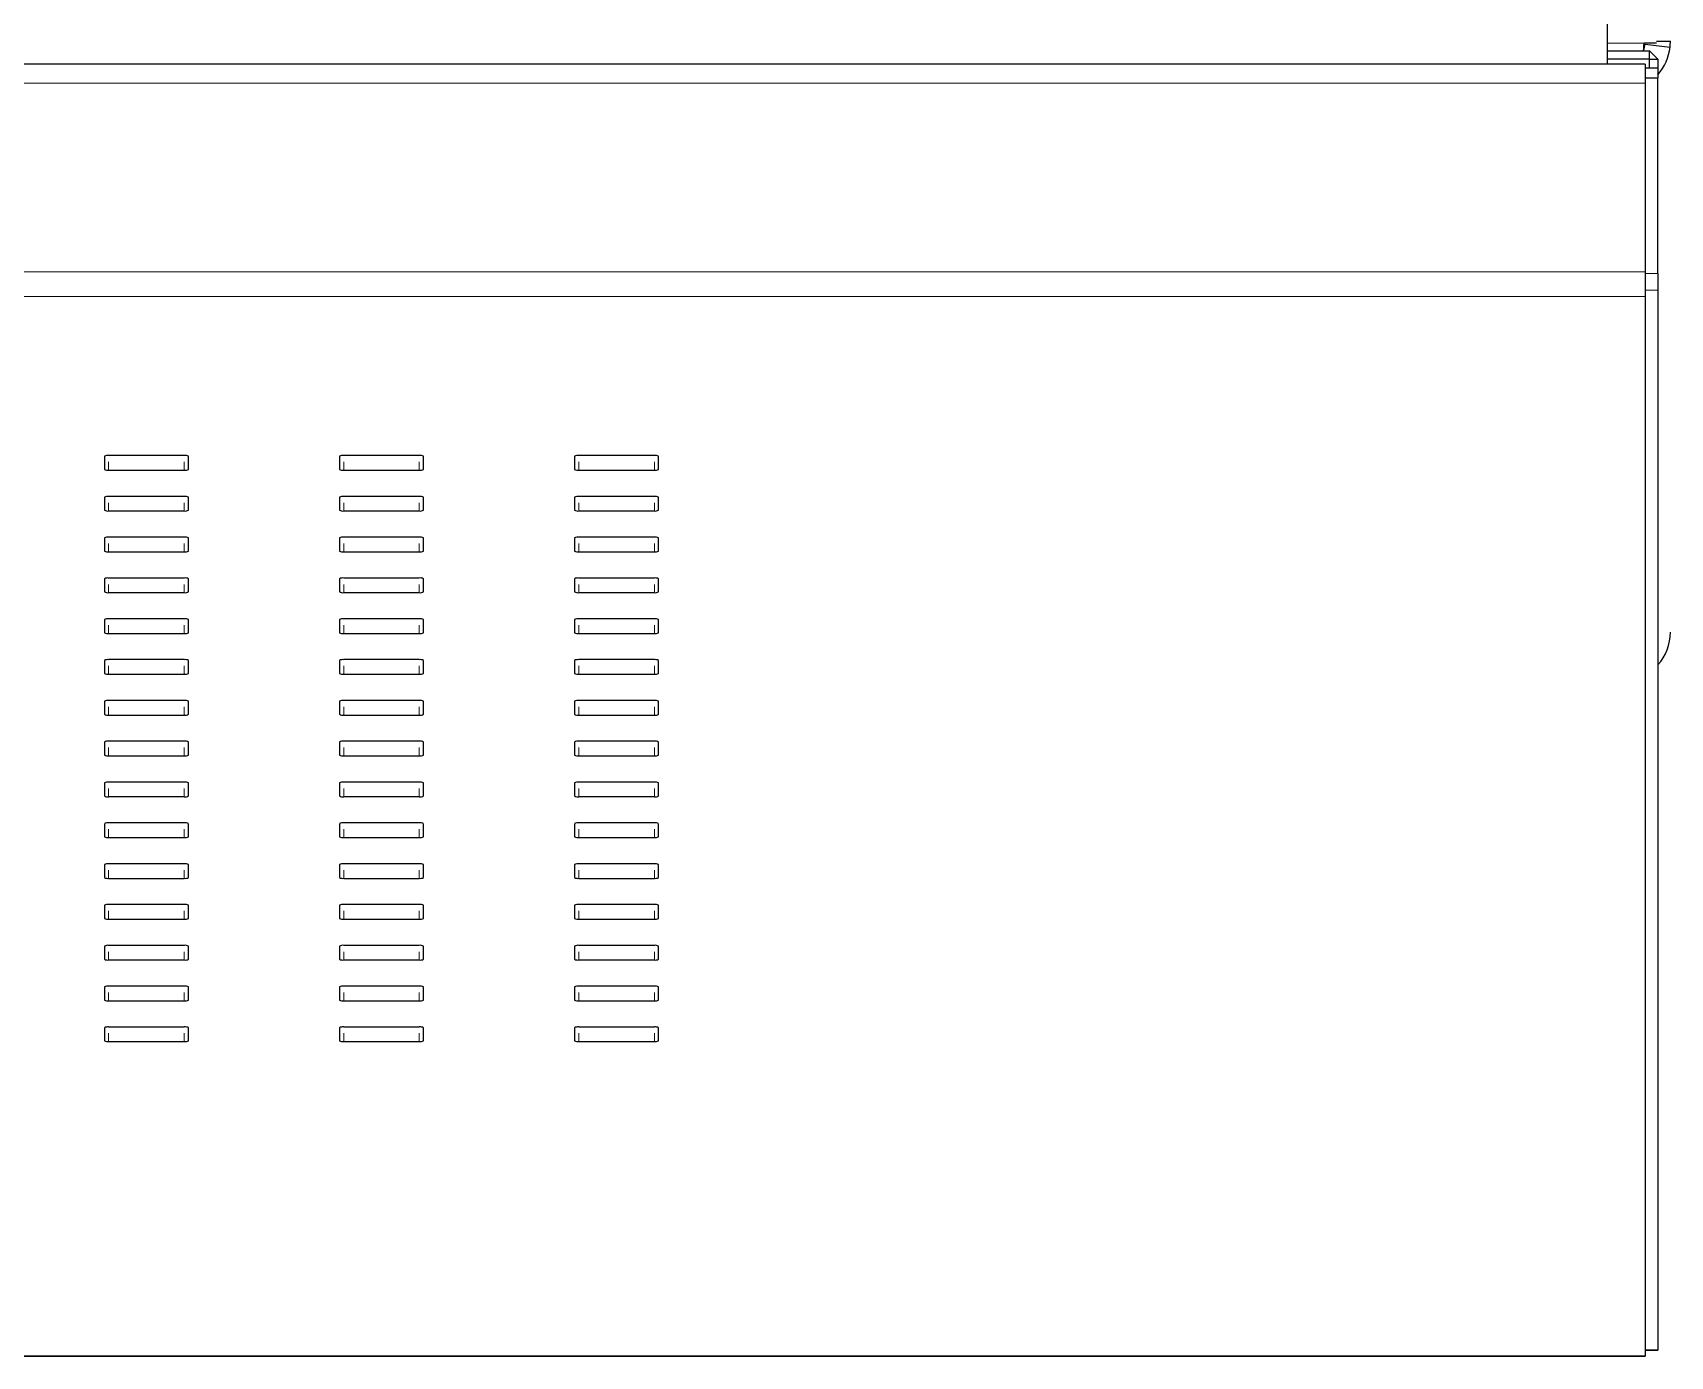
# Model space of a CAD drawing. Header units: millimetres. Extents: x -218071 to -203542, y 15363 to 51382.
# Drawn here: x -217740.86 to -217721.36, y 50530.42 to 50546.18 of the extents above; entities that cross this region are included whole.
import ezdxf

# ---------------------------------------------------------------- set-up
doc = ezdxf.new("R2010")
doc.units = ezdxf.units.MM
doc.header["$LTSCALE"] = 4
doc.layers.add('TPF-EQUIPEMENT', color=7, linetype='Continuous')

msp = doc.modelspace()

# ---------------------------------------------------------------- linework, layer by layer
at = {"layer": 'TPF-EQUIPEMENT', "color": 7, "linetype": 'Continuous', "lineweight": 25, "transparency": 33554671}
for p, q in [((-217722.106, 50545.806), (-217722.106, 50546.281)), ((-217721.52, 50546.056), (-217721.67, 50546.056)), ((-217721.658, 50546.046), (-217721.36, 50546.01)), ((-217721.52, 50546.081), (-217721.356, 50546.081)), ((-217721.656, 50545.806), (-217796.556, 50545.806)), ((-217722.106, 50545.967), (-217721.606, 50545.967)), ((-217721.606, 50545.867), (-217722.106, 50545.867)), ((-217721.656, 50545.806), (-217721.656, 50545.581)), ((-217721.606, 50545.867), (-217721.606, 50545.967)), ((-217721.506, 50545.867), (-217721.606, 50545.967)), ((-217721.606, 50545.759), (-217721.606, 50545.867)), ((-217721.606, 50545.867), (-217721.506, 50545.867)), ((-217721.506, 50545.867), (-217721.506, 50545.759)), ((-217721.506, 50545.759), (-217721.656, 50545.759)), ((-217721.656, 50545.642), (-217721.506, 50545.642)), ((-217721.506, 50545.759), (-217721.506, 50545.642)), ((-217721.506, 50543.311), (-217721.506, 50545.642)), ((-217721.656, 50545.581), (-217721.656, 50543.332)), ((-217721.656, 50543.332), (-217721.656, 50543.037)), ((-217721.506, 50543.311), (-217721.506, 50543.114)), ((-217721.506, 50543.114), (-217721.506, 50530.491)), ((-217721.656, 50543.037), (-217721.656, 50530.42)), ((-217740.006, 50541.135), (-217740.006, 50540.979)), ((-217739.056, 50541.144), (-217739.956, 50541.144)), ((-217739.006, 50540.979), (-217739.006, 50541.135)), ((-217737.206, 50541.135), (-217737.206, 50540.979)), ((-217736.256, 50541.144), (-217737.156, 50541.144)), ((-217736.206, 50540.979), (-217736.206, 50541.135)), ((-217734.406, 50541.135), (-217734.406, 50540.979)), ((-217733.456, 50541.144), (-217734.356, 50541.144)), ((-217733.406, 50540.979), (-217733.406, 50541.135)), ((-217739.956, 50540.97), (-217739.056, 50540.97)), ((-217737.156, 50540.97), (-217736.256, 50540.97)), ((-217734.356, 50540.97), (-217733.456, 50540.97)), ((-217740.006, 50540.649), (-217740.006, 50540.493)), ((-217739.056, 50540.658), (-217739.956, 50540.658)), ((-217739.006, 50540.493), (-217739.006, 50540.649)), ((-217737.206, 50540.649), (-217737.206, 50540.493)), ((-217736.256, 50540.658), (-217737.156, 50540.658)), ((-217736.206, 50540.493), (-217736.206, 50540.649)), ((-217734.406, 50540.649), (-217734.406, 50540.493)), ((-217733.456, 50540.658), (-217734.356, 50540.658)), ((-217733.406, 50540.493), (-217733.406, 50540.649)), ((-217739.956, 50540.484), (-217739.056, 50540.484)), ((-217737.156, 50540.484), (-217736.256, 50540.484)), ((-217734.356, 50540.484), (-217733.456, 50540.484)), ((-217740.006, 50540.163), (-217740.006, 50540.007)), ((-217739.056, 50540.172), (-217739.956, 50540.172)), ((-217739.006, 50540.007), (-217739.006, 50540.163)), ((-217737.206, 50540.163), (-217737.206, 50540.007)), ((-217736.256, 50540.172), (-217737.156, 50540.172)), ((-217736.206, 50540.007), (-217736.206, 50540.163)), ((-217734.406, 50540.163), (-217734.406, 50540.007)), ((-217733.456, 50540.172), (-217734.356, 50540.172)), ((-217733.406, 50540.007), (-217733.406, 50540.163)), ((-217739.956, 50539.998), (-217739.056, 50539.998)), ((-217737.156, 50539.998), (-217736.256, 50539.998)), ((-217734.356, 50539.998), (-217733.456, 50539.998)), ((-217740.006, 50539.677), (-217740.006, 50539.52)), ((-217739.056, 50539.685), (-217739.956, 50539.685)), ((-217739.006, 50539.52), (-217739.006, 50539.677)), ((-217737.206, 50539.677), (-217737.206, 50539.52)), ((-217736.256, 50539.685), (-217737.156, 50539.685)), ((-217736.206, 50539.52), (-217736.206, 50539.677)), ((-217734.406, 50539.677), (-217734.406, 50539.52)), ((-217733.456, 50539.685), (-217734.356, 50539.685)), ((-217733.406, 50539.52), (-217733.406, 50539.677)), ((-217739.956, 50539.512), (-217739.056, 50539.512)), ((-217737.156, 50539.512), (-217736.256, 50539.512)), ((-217734.356, 50539.512), (-217733.456, 50539.512)), ((-217740.006, 50539.19), (-217740.006, 50539.034)), ((-217739.056, 50539.199), (-217739.956, 50539.199)), ((-217739.006, 50539.034), (-217739.006, 50539.19)), ((-217737.206, 50539.19), (-217737.206, 50539.034)), ((-217736.256, 50539.199), (-217737.156, 50539.199)), ((-217736.206, 50539.034), (-217736.206, 50539.19)), ((-217734.406, 50539.19), (-217734.406, 50539.034)), ((-217733.456, 50539.199), (-217734.356, 50539.199)), ((-217733.406, 50539.034), (-217733.406, 50539.19)), ((-217739.956, 50539.026), (-217739.056, 50539.026)), ((-217737.156, 50539.026), (-217736.256, 50539.026)), ((-217734.356, 50539.026), (-217733.456, 50539.026)), ((-217740.006, 50538.704), (-217740.006, 50538.548)), ((-217739.056, 50538.713), (-217739.956, 50538.713)), ((-217739.006, 50538.548), (-217739.006, 50538.704)), ((-217737.206, 50538.704), (-217737.206, 50538.548)), ((-217736.256, 50538.713), (-217737.156, 50538.713)), ((-217736.206, 50538.548), (-217736.206, 50538.704)), ((-217734.406, 50538.704), (-217734.406, 50538.548)), ((-217733.456, 50538.713), (-217734.356, 50538.713)), ((-217733.406, 50538.548), (-217733.406, 50538.704)), ((-217739.956, 50538.539), (-217739.056, 50538.539)), ((-217737.156, 50538.539), (-217736.256, 50538.539)), ((-217734.356, 50538.539), (-217733.456, 50538.539)), ((-217740.006, 50538.218), (-217740.006, 50538.062)), ((-217739.056, 50538.227), (-217739.956, 50538.227)), ((-217739.006, 50538.062), (-217739.006, 50538.218)), ((-217737.206, 50538.218), (-217737.206, 50538.062)), ((-217736.256, 50538.227), (-217737.156, 50538.227)), ((-217736.206, 50538.062), (-217736.206, 50538.218)), ((-217734.406, 50538.218), (-217734.406, 50538.062)), ((-217733.456, 50538.227), (-217734.356, 50538.227)), ((-217733.406, 50538.062), (-217733.406, 50538.218)), ((-217739.956, 50538.053), (-217739.056, 50538.053)), ((-217737.156, 50538.053), (-217736.256, 50538.053)), ((-217734.356, 50538.053), (-217733.456, 50538.053)), ((-217740.006, 50537.732), (-217740.006, 50537.576)), ((-217739.056, 50537.741), (-217739.956, 50537.741)), ((-217739.006, 50537.576), (-217739.006, 50537.732)), ((-217737.206, 50537.732), (-217737.206, 50537.576)), ((-217736.256, 50537.741), (-217737.156, 50537.741)), ((-217736.206, 50537.576), (-217736.206, 50537.732)), ((-217734.406, 50537.732), (-217734.406, 50537.576)), ((-217733.456, 50537.741), (-217734.356, 50537.741)), ((-217733.406, 50537.576), (-217733.406, 50537.732)), ((-217739.956, 50537.567), (-217739.056, 50537.567)), ((-217737.156, 50537.567), (-217736.256, 50537.567)), ((-217734.356, 50537.567), (-217733.456, 50537.567)), ((-217740.006, 50537.246), (-217740.006, 50537.089)), ((-217739.056, 50537.254), (-217739.956, 50537.254)), ((-217739.006, 50537.089), (-217739.006, 50537.246)), ((-217737.206, 50537.246), (-217737.206, 50537.089)), ((-217736.256, 50537.254), (-217737.156, 50537.254)), ((-217736.206, 50537.089), (-217736.206, 50537.246)), ((-217734.406, 50537.246), (-217734.406, 50537.089)), ((-217733.456, 50537.254), (-217734.356, 50537.254)), ((-217733.406, 50537.089), (-217733.406, 50537.246)), ((-217739.956, 50537.081), (-217739.056, 50537.081)), ((-217737.156, 50537.081), (-217736.256, 50537.081)), ((-217734.356, 50537.081), (-217733.456, 50537.081)), ((-217740.006, 50536.759), (-217740.006, 50536.603)), ((-217739.056, 50536.768), (-217739.956, 50536.768)), ((-217739.006, 50536.603), (-217739.006, 50536.759)), ((-217737.206, 50536.759), (-217737.206, 50536.603)), ((-217736.256, 50536.768), (-217737.156, 50536.768)), ((-217736.206, 50536.603), (-217736.206, 50536.759)), ((-217734.406, 50536.759), (-217734.406, 50536.603)), ((-217733.456, 50536.768), (-217734.356, 50536.768)), ((-217733.406, 50536.603), (-217733.406, 50536.759)), ((-217739.956, 50536.594), (-217739.056, 50536.594)), ((-217737.156, 50536.594), (-217736.256, 50536.594)), ((-217734.356, 50536.594), (-217733.456, 50536.594)), ((-217740.006, 50536.273), (-217740.006, 50536.117)), ((-217739.056, 50536.282), (-217739.956, 50536.282)), ((-217739.006, 50536.117), (-217739.006, 50536.273)), ((-217737.206, 50536.273), (-217737.206, 50536.117)), ((-217736.256, 50536.282), (-217737.156, 50536.282)), ((-217736.206, 50536.117), (-217736.206, 50536.273)), ((-217734.406, 50536.273), (-217734.406, 50536.117)), ((-217733.456, 50536.282), (-217734.356, 50536.282)), ((-217733.406, 50536.117), (-217733.406, 50536.273)), ((-217739.956, 50536.108), (-217739.056, 50536.108)), ((-217737.156, 50536.108), (-217736.256, 50536.108)), ((-217734.356, 50536.108), (-217733.456, 50536.108)), ((-217740.006, 50535.787), (-217740.006, 50535.631)), ((-217739.056, 50535.796), (-217739.956, 50535.796)), ((-217739.006, 50535.631), (-217739.006, 50535.787)), ((-217737.206, 50535.787), (-217737.206, 50535.631)), ((-217736.256, 50535.796), (-217737.156, 50535.796)), ((-217736.206, 50535.631), (-217736.206, 50535.787)), ((-217734.406, 50535.787), (-217734.406, 50535.631)), ((-217733.456, 50535.796), (-217734.356, 50535.796)), ((-217733.406, 50535.631), (-217733.406, 50535.787)), ((-217739.956, 50535.622), (-217739.056, 50535.622)), ((-217737.156, 50535.622), (-217736.256, 50535.622)), ((-217734.356, 50535.622), (-217733.456, 50535.622)), ((-217740.006, 50535.301), (-217740.006, 50535.144)), ((-217739.056, 50535.309), (-217739.956, 50535.309)), ((-217739.006, 50535.144), (-217739.006, 50535.301)), ((-217737.206, 50535.301), (-217737.206, 50535.144)), ((-217736.256, 50535.309), (-217737.156, 50535.309)), ((-217736.206, 50535.144), (-217736.206, 50535.301)), ((-217734.406, 50535.301), (-217734.406, 50535.144)), ((-217733.456, 50535.309), (-217734.356, 50535.309)), ((-217733.406, 50535.144), (-217733.406, 50535.301)), ((-217739.956, 50535.136), (-217739.056, 50535.136)), ((-217737.156, 50535.136), (-217736.256, 50535.136)), ((-217734.356, 50535.136), (-217733.456, 50535.136)), ((-217740.006, 50534.815), (-217740.006, 50534.658)), ((-217739.056, 50534.823), (-217739.956, 50534.823)), ((-217739.006, 50534.658), (-217739.006, 50534.815)), ((-217737.206, 50534.815), (-217737.206, 50534.658)), ((-217736.256, 50534.823), (-217737.156, 50534.823)), ((-217736.206, 50534.658), (-217736.206, 50534.815)), ((-217734.406, 50534.815), (-217734.406, 50534.658)), ((-217733.456, 50534.823), (-217734.356, 50534.823)), ((-217733.406, 50534.658), (-217733.406, 50534.815)), ((-217739.956, 50534.65), (-217739.056, 50534.65)), ((-217737.156, 50534.65), (-217736.256, 50534.65)), ((-217734.356, 50534.65), (-217733.456, 50534.65)), ((-217740.006, 50534.328), (-217740.006, 50534.172)), ((-217739.056, 50534.337), (-217739.956, 50534.337)), ((-217739.006, 50534.172), (-217739.006, 50534.328)), ((-217737.206, 50534.328), (-217737.206, 50534.172)), ((-217736.256, 50534.337), (-217737.156, 50534.337)), ((-217736.206, 50534.172), (-217736.206, 50534.328)), ((-217734.406, 50534.328), (-217734.406, 50534.172)), ((-217733.456, 50534.337), (-217734.356, 50534.337)), ((-217733.406, 50534.172), (-217733.406, 50534.328)), ((-217739.956, 50534.163), (-217739.056, 50534.163)), ((-217737.156, 50534.163), (-217736.256, 50534.163)), ((-217734.356, 50534.163), (-217733.456, 50534.163)), ((-217796.556, 50530.415), (-217721.656, 50530.415)), ((-217721.656, 50530.488), (-217721.506, 50530.488)), ((-217721.656, 50530.42), (-217721.656, 50530.415)), ((-217721.506, 50530.491), (-217721.506, 50530.488))]:
    msp.add_line(p, q, dxfattribs=at)
at = {"layer": 'TPF-EQUIPEMENT', "color": 8, "linetype": 'Continuous', "lineweight": 18, "transparency": 33554671}
for p, q in [((-217722.106, 50546.056), (-217721.67, 50546.056)), ((-217796.556, 50545.581), (-217721.656, 50545.581)), ((-217796.556, 50543.332), (-217721.656, 50543.332)), ((-217721.656, 50543.311), (-217721.506, 50543.311)), ((-217721.506, 50543.114), (-217721.656, 50543.114)), ((-217796.556, 50543.037), (-217721.656, 50543.037)), ((-217739.956, 50541.069), (-217739.956, 50540.97)), ((-217739.056, 50541.069), (-217739.056, 50540.97)), ((-217737.156, 50541.069), (-217737.156, 50540.97)), ((-217736.256, 50541.069), (-217736.256, 50540.97)), ((-217734.356, 50541.069), (-217734.356, 50540.97)), ((-217733.456, 50541.069), (-217733.456, 50540.97)), ((-217739.956, 50540.583), (-217739.956, 50540.484)), ((-217739.056, 50540.583), (-217739.056, 50540.484)), ((-217737.156, 50540.583), (-217737.156, 50540.484)), ((-217736.256, 50540.583), (-217736.256, 50540.484)), ((-217734.356, 50540.583), (-217734.356, 50540.484)), ((-217733.456, 50540.583), (-217733.456, 50540.484)), ((-217739.956, 50540.096), (-217739.956, 50539.998)), ((-217739.056, 50540.096), (-217739.056, 50539.998)), ((-217737.156, 50540.096), (-217737.156, 50539.998)), ((-217736.256, 50540.096), (-217736.256, 50539.998)), ((-217734.356, 50540.096), (-217734.356, 50539.998)), ((-217733.456, 50540.096), (-217733.456, 50539.998)), ((-217739.956, 50539.61), (-217739.956, 50539.512)), ((-217739.056, 50539.61), (-217739.056, 50539.512)), ((-217737.156, 50539.61), (-217737.156, 50539.512)), ((-217736.256, 50539.61), (-217736.256, 50539.512)), ((-217734.356, 50539.61), (-217734.356, 50539.512)), ((-217733.456, 50539.61), (-217733.456, 50539.512)), ((-217739.956, 50539.124), (-217739.956, 50539.026)), ((-217739.056, 50539.124), (-217739.056, 50539.026)), ((-217737.156, 50539.124), (-217737.156, 50539.026)), ((-217736.256, 50539.124), (-217736.256, 50539.026)), ((-217734.356, 50539.124), (-217734.356, 50539.026)), ((-217733.456, 50539.124), (-217733.456, 50539.026)), ((-217739.956, 50538.638), (-217739.956, 50538.539)), ((-217739.056, 50538.638), (-217739.056, 50538.539)), ((-217737.156, 50538.638), (-217737.156, 50538.539)), ((-217736.256, 50538.638), (-217736.256, 50538.539)), ((-217734.356, 50538.638), (-217734.356, 50538.539)), ((-217733.456, 50538.638), (-217733.456, 50538.539)), ((-217739.956, 50538.152), (-217739.956, 50538.053)), ((-217739.056, 50538.152), (-217739.056, 50538.053)), ((-217737.156, 50538.152), (-217737.156, 50538.053)), ((-217736.256, 50538.152), (-217736.256, 50538.053)), ((-217734.356, 50538.152), (-217734.356, 50538.053)), ((-217733.456, 50538.152), (-217733.456, 50538.053)), ((-217739.956, 50537.665), (-217739.956, 50537.567)), ((-217739.056, 50537.665), (-217739.056, 50537.567)), ((-217737.156, 50537.665), (-217737.156, 50537.567)), ((-217736.256, 50537.665), (-217736.256, 50537.567)), ((-217734.356, 50537.665), (-217734.356, 50537.567)), ((-217733.456, 50537.665), (-217733.456, 50537.567)), ((-217739.956, 50537.179), (-217739.956, 50537.081)), ((-217739.056, 50537.179), (-217739.056, 50537.081)), ((-217737.156, 50537.179), (-217737.156, 50537.081)), ((-217736.256, 50537.179), (-217736.256, 50537.081)), ((-217734.356, 50537.179), (-217734.356, 50537.081)), ((-217733.456, 50537.179), (-217733.456, 50537.081)), ((-217739.956, 50536.693), (-217739.956, 50536.594)), ((-217739.056, 50536.693), (-217739.056, 50536.594)), ((-217737.156, 50536.693), (-217737.156, 50536.594)), ((-217736.256, 50536.693), (-217736.256, 50536.594)), ((-217734.356, 50536.693), (-217734.356, 50536.594)), ((-217733.456, 50536.693), (-217733.456, 50536.594)), ((-217739.956, 50536.207), (-217739.956, 50536.108)), ((-217739.056, 50536.207), (-217739.056, 50536.108)), ((-217737.156, 50536.207), (-217737.156, 50536.108)), ((-217736.256, 50536.207), (-217736.256, 50536.108)), ((-217734.356, 50536.207), (-217734.356, 50536.108)), ((-217733.456, 50536.207), (-217733.456, 50536.108)), ((-217739.956, 50535.721), (-217739.956, 50535.622)), ((-217739.056, 50535.721), (-217739.056, 50535.622)), ((-217737.156, 50535.721), (-217737.156, 50535.622)), ((-217736.256, 50535.721), (-217736.256, 50535.622)), ((-217734.356, 50535.721), (-217734.356, 50535.622)), ((-217733.456, 50535.721), (-217733.456, 50535.622)), ((-217739.956, 50535.234), (-217739.956, 50535.136)), ((-217739.056, 50535.234), (-217739.056, 50535.136)), ((-217737.156, 50535.234), (-217737.156, 50535.136)), ((-217736.256, 50535.234), (-217736.256, 50535.136)), ((-217734.356, 50535.234), (-217734.356, 50535.136)), ((-217733.456, 50535.234), (-217733.456, 50535.136)), ((-217739.956, 50534.748), (-217739.956, 50534.65)), ((-217739.056, 50534.748), (-217739.056, 50534.65)), ((-217737.156, 50534.748), (-217737.156, 50534.65)), ((-217736.256, 50534.748), (-217736.256, 50534.65)), ((-217734.356, 50534.748), (-217734.356, 50534.65)), ((-217733.456, 50534.748), (-217733.456, 50534.65)), ((-217739.956, 50534.262), (-217739.956, 50534.163)), ((-217739.056, 50534.262), (-217739.056, 50534.163)), ((-217737.156, 50534.262), (-217737.156, 50534.163)), ((-217736.256, 50534.262), (-217736.256, 50534.163)), ((-217734.356, 50534.262), (-217734.356, 50534.163)), ((-217733.456, 50534.262), (-217733.456, 50534.163)), ((-217796.556, 50530.42), (-217721.656, 50530.42)), ((-217721.656, 50530.491), (-217721.506, 50530.491))]:
    msp.add_line(p, q, dxfattribs=at)
at = {"layer": 'TPF-EQUIPEMENT', "color": 7, "linetype": 'Continuous', "lineweight": 25, "transparency": 33554671}
for centre, start, end in [((-217739.968, 50541.066), 81.2205, 118.4816), ((-217739.044, 50541.066), 61.5184, 98.7795), ((-217737.168, 50541.066), 81.2205, 118.4816), ((-217736.244, 50541.066), 61.5184, 98.7795), ((-217734.368, 50541.066), 81.2205, 118.4816), ((-217733.444, 50541.066), 61.5184, 98.7795), ((-217739.968, 50541.049), 241.5184, 278.7795), ((-217739.044, 50541.049), 261.2205, 298.4816), ((-217737.168, 50541.049), 241.5184, 278.7795), ((-217736.244, 50541.049), 261.2205, 298.4816), ((-217734.368, 50541.049), 241.5184, 278.7795), ((-217733.444, 50541.049), 261.2205, 298.4816), ((-217739.968, 50540.579), 81.2205, 118.4816), ((-217739.044, 50540.579), 61.5184, 98.7795), ((-217737.168, 50540.579), 81.2205, 118.4816), ((-217736.244, 50540.579), 61.5184, 98.7795), ((-217734.368, 50540.579), 81.2205, 118.4816), ((-217733.444, 50540.579), 61.5184, 98.7795), ((-217739.968, 50540.563), 241.5184, 278.7795), ((-217739.044, 50540.563), 261.2205, 298.4816), ((-217737.168, 50540.563), 241.5184, 278.7795), ((-217736.244, 50540.563), 261.2205, 298.4816), ((-217734.368, 50540.563), 241.5184, 278.7795), ((-217733.444, 50540.563), 261.2205, 298.4816), ((-217739.968, 50540.093), 81.2205, 118.4816), ((-217739.044, 50540.093), 61.5184, 98.7795), ((-217737.168, 50540.093), 81.2205, 118.4816), ((-217736.244, 50540.093), 61.5184, 98.7795), ((-217734.368, 50540.093), 81.2205, 118.4816), ((-217733.444, 50540.093), 61.5184, 98.7795), ((-217739.968, 50540.076), 241.5184, 278.7795), ((-217739.044, 50540.076), 261.2205, 298.4816), ((-217737.168, 50540.076), 241.5184, 278.7795), ((-217736.244, 50540.076), 261.2205, 298.4816), ((-217734.368, 50540.076), 241.5184, 278.7795), ((-217733.444, 50540.076), 261.2205, 298.4816), ((-217739.968, 50539.607), 81.2205, 118.4816), ((-217739.044, 50539.607), 61.5184, 98.7795), ((-217737.168, 50539.607), 81.2205, 118.4816), ((-217736.244, 50539.607), 61.5184, 98.7795), ((-217734.368, 50539.607), 81.2205, 118.4816), ((-217733.444, 50539.607), 61.5184, 98.7795), ((-217739.968, 50539.59), 241.5184, 278.7795), ((-217739.044, 50539.59), 261.2205, 298.4816), ((-217737.168, 50539.59), 241.5184, 278.7795), ((-217736.244, 50539.59), 261.2205, 298.4816), ((-217734.368, 50539.59), 241.5184, 278.7795), ((-217733.444, 50539.59), 261.2205, 298.4816), ((-217739.968, 50539.121), 81.2205, 118.4816), ((-217739.044, 50539.121), 61.5184, 98.7795), ((-217737.168, 50539.121), 81.2205, 118.4816), ((-217736.244, 50539.121), 61.5184, 98.7795), ((-217734.368, 50539.121), 81.2205, 118.4816), ((-217733.444, 50539.121), 61.5184, 98.7795), ((-217739.968, 50539.104), 241.5184, 278.7795), ((-217739.044, 50539.104), 261.2205, 298.4816), ((-217737.168, 50539.104), 241.5184, 278.7795), ((-217736.244, 50539.104), 261.2205, 298.4816), ((-217734.368, 50539.104), 241.5184, 278.7795), ((-217733.444, 50539.104), 261.2205, 298.4816), ((-217739.968, 50538.634), 81.2205, 118.4816), ((-217739.044, 50538.634), 61.5184, 98.7795), ((-217737.168, 50538.634), 81.2205, 118.4816), ((-217736.244, 50538.634), 61.5184, 98.7795), ((-217734.368, 50538.634), 81.2205, 118.4816), ((-217733.444, 50538.634), 61.5184, 98.7795), ((-217739.968, 50538.618), 241.5184, 278.7795), ((-217739.044, 50538.618), 261.2205, 298.4816), ((-217737.168, 50538.618), 241.5184, 278.7795), ((-217736.244, 50538.618), 261.2205, 298.4816), ((-217734.368, 50538.618), 241.5184, 278.7795), ((-217733.444, 50538.618), 261.2205, 298.4816), ((-217739.968, 50538.148), 81.2205, 118.4816), ((-217739.044, 50538.148), 61.5184, 98.7795), ((-217737.168, 50538.148), 81.2205, 118.4816), ((-217736.244, 50538.148), 61.5184, 98.7795), ((-217734.368, 50538.148), 81.2205, 118.4816), ((-217733.444, 50538.148), 61.5184, 98.7795), ((-217739.968, 50538.132), 241.5184, 278.7795), ((-217739.044, 50538.132), 261.2205, 298.4816), ((-217737.168, 50538.132), 241.5184, 278.7795), ((-217736.244, 50538.132), 261.2205, 298.4816), ((-217734.368, 50538.132), 241.5184, 278.7795), ((-217733.444, 50538.132), 261.2205, 298.4816), ((-217739.968, 50537.662), 81.2205, 118.4816), ((-217739.044, 50537.662), 61.5184, 98.7795), ((-217737.168, 50537.662), 81.2205, 118.4816), ((-217736.244, 50537.662), 61.5184, 98.7795), ((-217734.368, 50537.662), 81.2205, 118.4816), ((-217733.444, 50537.662), 61.5184, 98.7795), ((-217739.968, 50537.645), 241.5184, 278.7795), ((-217739.044, 50537.645), 261.2205, 298.4816), ((-217737.168, 50537.645), 241.5184, 278.7795), ((-217736.244, 50537.645), 261.2205, 298.4816), ((-217734.368, 50537.645), 241.5184, 278.7795), ((-217733.444, 50537.645), 261.2205, 298.4816), ((-217739.968, 50537.176), 81.2205, 118.4816), ((-217739.044, 50537.176), 61.5184, 98.7795), ((-217737.168, 50537.176), 81.2205, 118.4816), ((-217736.244, 50537.176), 61.5184, 98.7795), ((-217734.368, 50537.176), 81.2205, 118.4816), ((-217733.444, 50537.176), 61.5184, 98.7795), ((-217739.968, 50537.159), 241.5184, 278.7795), ((-217739.044, 50537.159), 261.2205, 298.4816), ((-217737.168, 50537.159), 241.5184, 278.7795), ((-217736.244, 50537.159), 261.2205, 298.4816), ((-217734.368, 50537.159), 241.5184, 278.7795), ((-217733.444, 50537.159), 261.2205, 298.4816), ((-217739.968, 50536.69), 81.2205, 118.4816), ((-217739.044, 50536.69), 61.5184, 98.7795), ((-217737.168, 50536.69), 81.2205, 118.4816), ((-217736.244, 50536.69), 61.5184, 98.7795), ((-217734.368, 50536.69), 81.2205, 118.4816), ((-217733.444, 50536.69), 61.5184, 98.7795), ((-217739.968, 50536.673), 241.5184, 278.7795), ((-217739.044, 50536.673), 261.2205, 298.4816), ((-217737.168, 50536.673), 241.5184, 278.7795), ((-217736.244, 50536.673), 261.2205, 298.4816), ((-217734.368, 50536.673), 241.5184, 278.7795), ((-217733.444, 50536.673), 261.2205, 298.4816), ((-217739.968, 50536.203), 81.2205, 118.4816), ((-217739.044, 50536.203), 61.5184, 98.7795), ((-217737.168, 50536.203), 81.2205, 118.4816), ((-217736.244, 50536.203), 61.5184, 98.7795), ((-217734.368, 50536.203), 81.2205, 118.4816), ((-217733.444, 50536.203), 61.5184, 98.7795), ((-217739.968, 50536.187), 241.5184, 278.7795), ((-217739.044, 50536.187), 261.2205, 298.4816), ((-217737.168, 50536.187), 241.5184, 278.7795), ((-217736.244, 50536.187), 261.2205, 298.4816), ((-217734.368, 50536.187), 241.5184, 278.7795), ((-217733.444, 50536.187), 261.2205, 298.4816), ((-217739.968, 50535.717), 81.2205, 118.4816), ((-217739.044, 50535.717), 61.5184, 98.7795), ((-217737.168, 50535.717), 81.2205, 118.4816), ((-217736.244, 50535.717), 61.5184, 98.7795), ((-217734.368, 50535.717), 81.2205, 118.4816), ((-217733.444, 50535.717), 61.5184, 98.7795), ((-217739.968, 50535.701), 241.5184, 278.7795), ((-217739.044, 50535.701), 261.2205, 298.4816), ((-217737.168, 50535.701), 241.5184, 278.7795), ((-217736.244, 50535.701), 261.2205, 298.4816), ((-217734.368, 50535.701), 241.5184, 278.7795), ((-217733.444, 50535.701), 261.2205, 298.4816), ((-217739.968, 50535.231), 81.2205, 118.4816), ((-217739.044, 50535.231), 61.5184, 98.7795), ((-217737.168, 50535.231), 81.2205, 118.4816), ((-217736.244, 50535.231), 61.5184, 98.7795), ((-217734.368, 50535.231), 81.2205, 118.4816), ((-217733.444, 50535.231), 61.5184, 98.7795), ((-217739.968, 50535.214), 241.5184, 278.7795), ((-217739.044, 50535.214), 261.2205, 298.4816), ((-217737.168, 50535.214), 241.5184, 278.7795), ((-217736.244, 50535.214), 261.2205, 298.4816), ((-217734.368, 50535.214), 241.5184, 278.7795), ((-217733.444, 50535.214), 261.2205, 298.4816), ((-217739.968, 50534.745), 81.2205, 118.4816), ((-217739.044, 50534.745), 61.5184, 98.7795), ((-217737.168, 50534.745), 81.2205, 118.4816), ((-217736.244, 50534.745), 61.5184, 98.7795), ((-217734.368, 50534.745), 81.2205, 118.4816), ((-217733.444, 50534.745), 61.5184, 98.7795), ((-217739.968, 50534.728), 241.5184, 278.7795), ((-217739.044, 50534.728), 261.2205, 298.4816), ((-217737.168, 50534.728), 241.5184, 278.7795), ((-217736.244, 50534.728), 261.2205, 298.4816), ((-217734.368, 50534.728), 241.5184, 278.7795), ((-217733.444, 50534.728), 261.2205, 298.4816), ((-217739.968, 50534.259), 81.2205, 118.4816), ((-217739.044, 50534.259), 61.5184, 98.7795), ((-217737.168, 50534.259), 81.2205, 118.4816), ((-217736.244, 50534.259), 61.5184, 98.7795), ((-217734.368, 50534.259), 81.2205, 118.4816), ((-217733.444, 50534.259), 61.5184, 98.7795), ((-217739.968, 50534.242), 241.5184, 278.7795), ((-217739.044, 50534.242), 261.2205, 298.4816), ((-217737.168, 50534.242), 241.5184, 278.7795), ((-217736.244, 50534.242), 261.2205, 298.4816), ((-217734.368, 50534.242), 241.5184, 278.7795), ((-217733.444, 50534.242), 261.2205, 298.4816)]:
    msp.add_arc(centre, 0.0794, start, end, dxfattribs=at)
for centre, major_axis, ratio, start_param, end_param in [((-217721.956, 50546.056), (-0.032, -0.6), 0.475362, 1.453174, 1.596406), ((-217721.956, 50546.056), (-0.221, -0.22), 0.919812, 2.026772, 2.281945), ((-217721.956, 50546.056), (-0.447, -0.417), 0.958935, 1.68942, 2.294228), ((-217721.956, 50546.133), (0.424, -0.463), 0.916331, 0.667472, 0.785398), ((-217721.956, 50539.066), (-0.447, 0.417), 0.958935, 3.148297, 3.871031)]:
    msp.add_ellipse(centre, major_axis=major_axis, ratio=ratio, start_param=start_param, end_param=end_param, dxfattribs=at)

doc.saveas('drawing.dxf')
